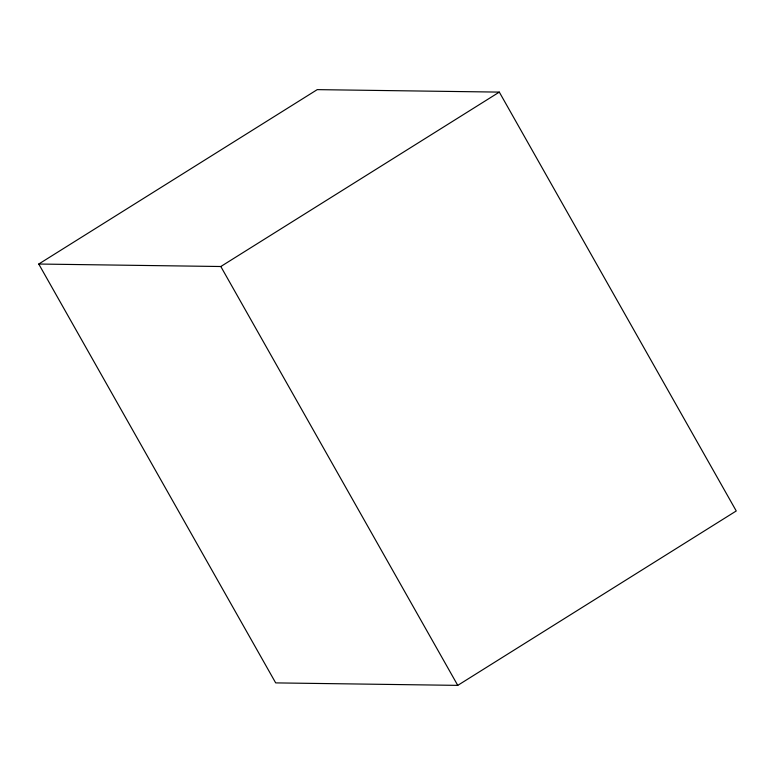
<?xml version="1.0" encoding="UTF-8"?>
<svg xmlns="http://www.w3.org/2000/svg" width="775" height="775" viewBox="0 0 775 775"><rect width="100%" height="100%" fill="white"/><g stroke="black" fill="none" stroke-linecap="round" stroke-linejoin="round"><path stroke-width="1.16" d="M38.75 264.033L317.246 89.629L499.313 92.109L736.25 510.967L457.754 685.371L275.687 682.891L38.75 264.033L220.817 266.513L499.313 92.109M220.817 266.513L457.754 685.371"/></g></svg>
